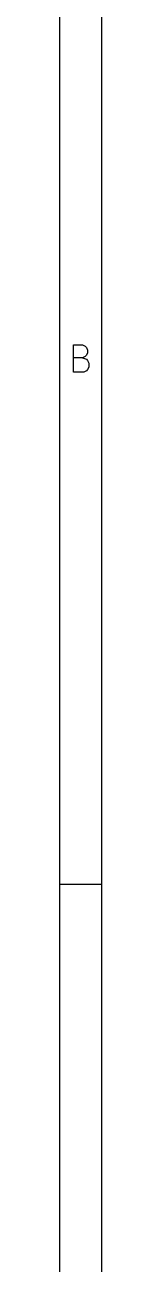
# Model space of a CAD drawing. Extents: x 0.4 to 11.3, y -7.9 to -0.4.
# Drawn here: x 11.221 to 11.299, y -5.043 to -2.718 of the extents above; entities that cross this region are included whole.
import ezdxf

# ---------------------------------------------------------------- set-up
doc = ezdxf.new("R2010")
doc.units = 0
doc.header["$MEASUREMENT"] = 0
doc.layers.add('RED2', color=1, linetype='CONTINUOUS')

msp = doc.modelspace()

# ---------------------------------------------------------------- linework, layer by layer
at = {"layer": 'RED2', "linetype": 'CONTINUOUS'}
for p, q in [((11.2993, -0.3937), (11.2993, -7.8743)), ((11.2206, -0.4724), (11.2206, -7.7956)), ((11.2465, -3.3698), (11.2465, -3.3186)), ((11.2465, -3.3186), (11.2636, -3.3186)), ((11.2636, -3.3186), (11.2685, -3.3211)), ((11.2685, -3.3211), (11.2709, -3.3235)), ((11.2709, -3.3235), (11.2733, -3.3284)), ((11.2636, -3.343), (11.2465, -3.343)), ((11.2685, -3.3406), (11.2636, -3.343)), ((11.2636, -3.343), (11.2709, -3.3455)), ((11.2709, -3.3381), (11.2685, -3.3406)), ((11.2733, -3.3333), (11.2709, -3.3381)), ((11.2709, -3.3455), (11.2733, -3.3479)), ((11.2733, -3.3284), (11.2733, -3.3333)), ((11.266, -3.3698), (11.2465, -3.3698)), ((11.2709, -3.3674), (11.266, -3.3698)), ((11.2733, -3.365), (11.2709, -3.3674)), ((11.2733, -3.3479), (11.2758, -3.3528)), ((11.2758, -3.3601), (11.2733, -3.365)), ((11.2758, -3.3528), (11.2758, -3.3601)), ((11.2993, -4.3307), (11.2206, -4.3307))]:
    msp.add_line(p, q, dxfattribs=at)

doc.saveas('drawing.dxf')
